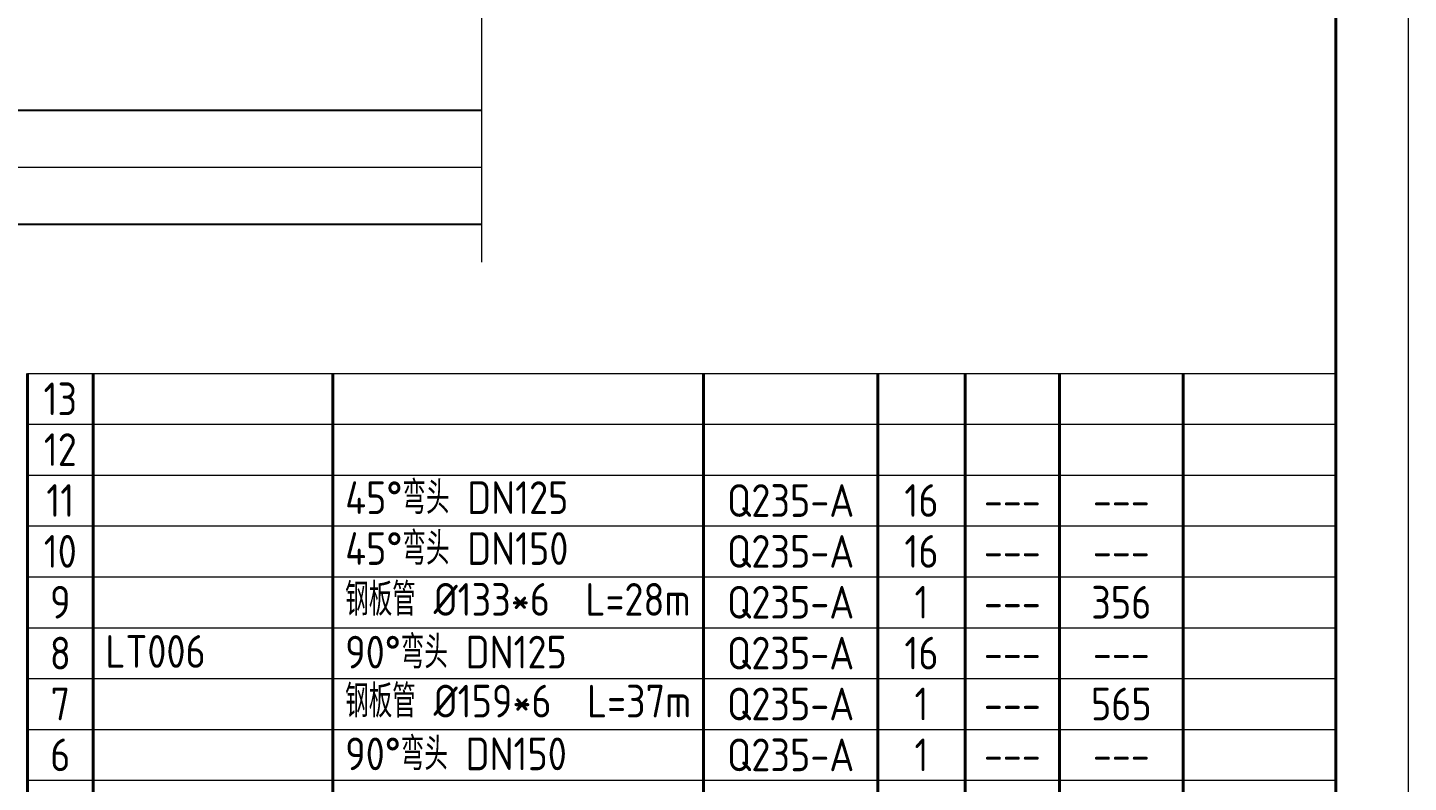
# Model space of a CAD drawing. Header units: millimetres. Extents: x -11969 to 47316, y 514 to 81306.
# Drawn here: x 34966 to 47316, y 7320 to 14072 of the extents above; entities that cross this region are included whole.
import ezdxf
from ezdxf.enums import TextEntityAlignment as Align

# ---------------------------------------------------------------- set-up
doc = ezdxf.new("R2010")
doc.units = ezdxf.units.MM
doc.linetypes.add('CENTER', pattern=[2, 1.25, -0.25, 0.25, -0.25])
for name, color, linetype, lineweight in [('SHI', 7, 'Continuous', 40), ('WEN', 3, 'Continuous', 20), ('XI', 2, 'Continuous', 20), ('ZHONG', 1, 'CENTER', 20)]:
    doc.layers.add(name, color=color, linetype=linetype, lineweight=lineweight)
doc.styles.add('GB', font='gbenor.shx', dxfattribs={"bigfont": 'gbcbig.shx'})

msp = doc.modelspace()

# ---------------------------------------------------------------- linework, layer by layer
for p, q in [((22593.643, 13334.073), (39025.31, 13334.073)), ((22593.643, 12314.073), (39025.31, 12314.073))]:
    msp.add_line(p, q)
at = {"layer": 'SHI'}
for p, q in [((34965.926, 10979.42), (34965.926, 3504.42)), ((35550.926, 4284.42), (35550.926, 10979.42)), ((37695.926, 4284.42), (37695.926, 10979.42)), ((41010.926, 4284.42), (41010.926, 10979.42)), ((42570.926, 4284.42), (42570.926, 10979.42)), ((43350.926, 4284.42), (43350.926, 10979.42)), ((44195.926, 4674.42), (44195.926, 10979.42)), ((45300.926, 4284.42), (45300.926, 10979.42))]:
    msp.add_line(p, q, dxfattribs=at)
msp.add_lwpolyline([(-5724.074, 1164.42), (46665.926, 1164.42), (46665.926, 38474.42), (-5724.074, 38474.42)], close=True, dxfattribs=at)
at = {"layer": 'WEN'}
msp.add_line((39025.31, 24167.114), (39025.31, 11972.849), dxfattribs=at)
at = {"layer": 'XI'}
for p, q in [((34965.926, 10979.42), (46665.927, 10979.42)), ((34965.926, 10524.42), (46665.926, 10524.42)), ((34965.926, 10069.42), (46665.926, 10069.42)), ((34965.926, 9614.42), (46665.926, 9614.42)), ((34965.926, 9159.42), (46665.926, 9159.42)), ((34965.926, 8704.42), (46665.926, 8704.42)), ((34965.926, 8249.42), (46665.927, 8249.42)), ((34965.926, 7794.42), (46665.926, 7794.42)), ((34965.926, 7339.42), (46665.926, 7339.42))]:
    msp.add_line(p, q, dxfattribs=at)
msp.add_lwpolyline([(-7349.074, 514.42), (47315.926, 514.42), (47315.926, 39124.42), (-7349.074, 39124.42)], close=True, dxfattribs=at)
at = {"layer": 'ZHONG'}
msp.add_line((7582.99, 12824.073), (39025.31, 12824.073), dxfattribs=at)

# ---------------------------------------------------------------- texts
at = {"layer": 'SHI', "style": 'GB'}
for s, p in [('13', (35258.426, 10751.92)), ('12', (35258.426, 10296.92)), ('11', (35258.426, 9841.92)), ('10', (35258.426, 9386.92)), ('9', (35258.426, 8931.92)), ('8', (35258.426, 8476.92)), ('7', (35258.426, 8021.92)), ('6', (35258.426, 7566.92))]:
    msp.add_text(s, height=292.5, dxfattribs=at).set_placement(p, align=Align.MIDDLE)
at = {"layer": 'WEN', "style": 'GB'}
for s, p in [('45%%D弯头 DN125', (37806.426, 9721.169)), ('45%%D弯头 DN150', (37806.426, 9266.169)), ('钢板管 %%C133*6  L=28m', (37806.426, 8811.169)), ('90%%D弯头 DN125', (37806.426, 8339.347)), ('LT006', (35661.426, 8345.514)), ('钢板管 %%C159*6  L=37m', (37806.426, 7901.169)), ('90%%D弯头 DN150', (37806.426, 7429.347))]:
    msp.add_text(s, height=292.5, dxfattribs=at).set_placement(p)
for s, p in [('Q235-A', (41790.926, 9841.92)), ('16', (42960.926, 9841.92)), ('---', (43773.426, 9841.92)), ('---', (44748.426, 9841.92)), ('Q235-A', (41790.926, 9386.92)), ('16', (42960.926, 9386.92)), ('---', (43773.426, 9386.92)), ('---', (44748.426, 9386.92)), ('Q235-A', (41790.926, 8931.92)), ('1', (42960.926, 8931.92)), ('356', (44748.426, 8931.92)), ('---', (43773.426, 8931.92)), ('Q235-A', (41790.926, 8476.92)), ('16', (42960.926, 8476.92)), ('---', (43773.426, 8476.92)), ('---', (44748.426, 8476.92)), ('Q235-A', (41790.926, 8021.92)), ('1', (42960.926, 8021.92)), ('565', (44748.426, 8021.92)), ('---', (43773.426, 8021.92)), ('Q235-A', (41790.926, 7566.92)), ('1', (42960.926, 7566.92)), ('---', (43773.426, 7566.92)), ('---', (44748.426, 7566.92))]:
    msp.add_text(s, height=292.5, dxfattribs=at).set_placement(p, align=Align.MIDDLE)

doc.saveas('drawing.dxf')
